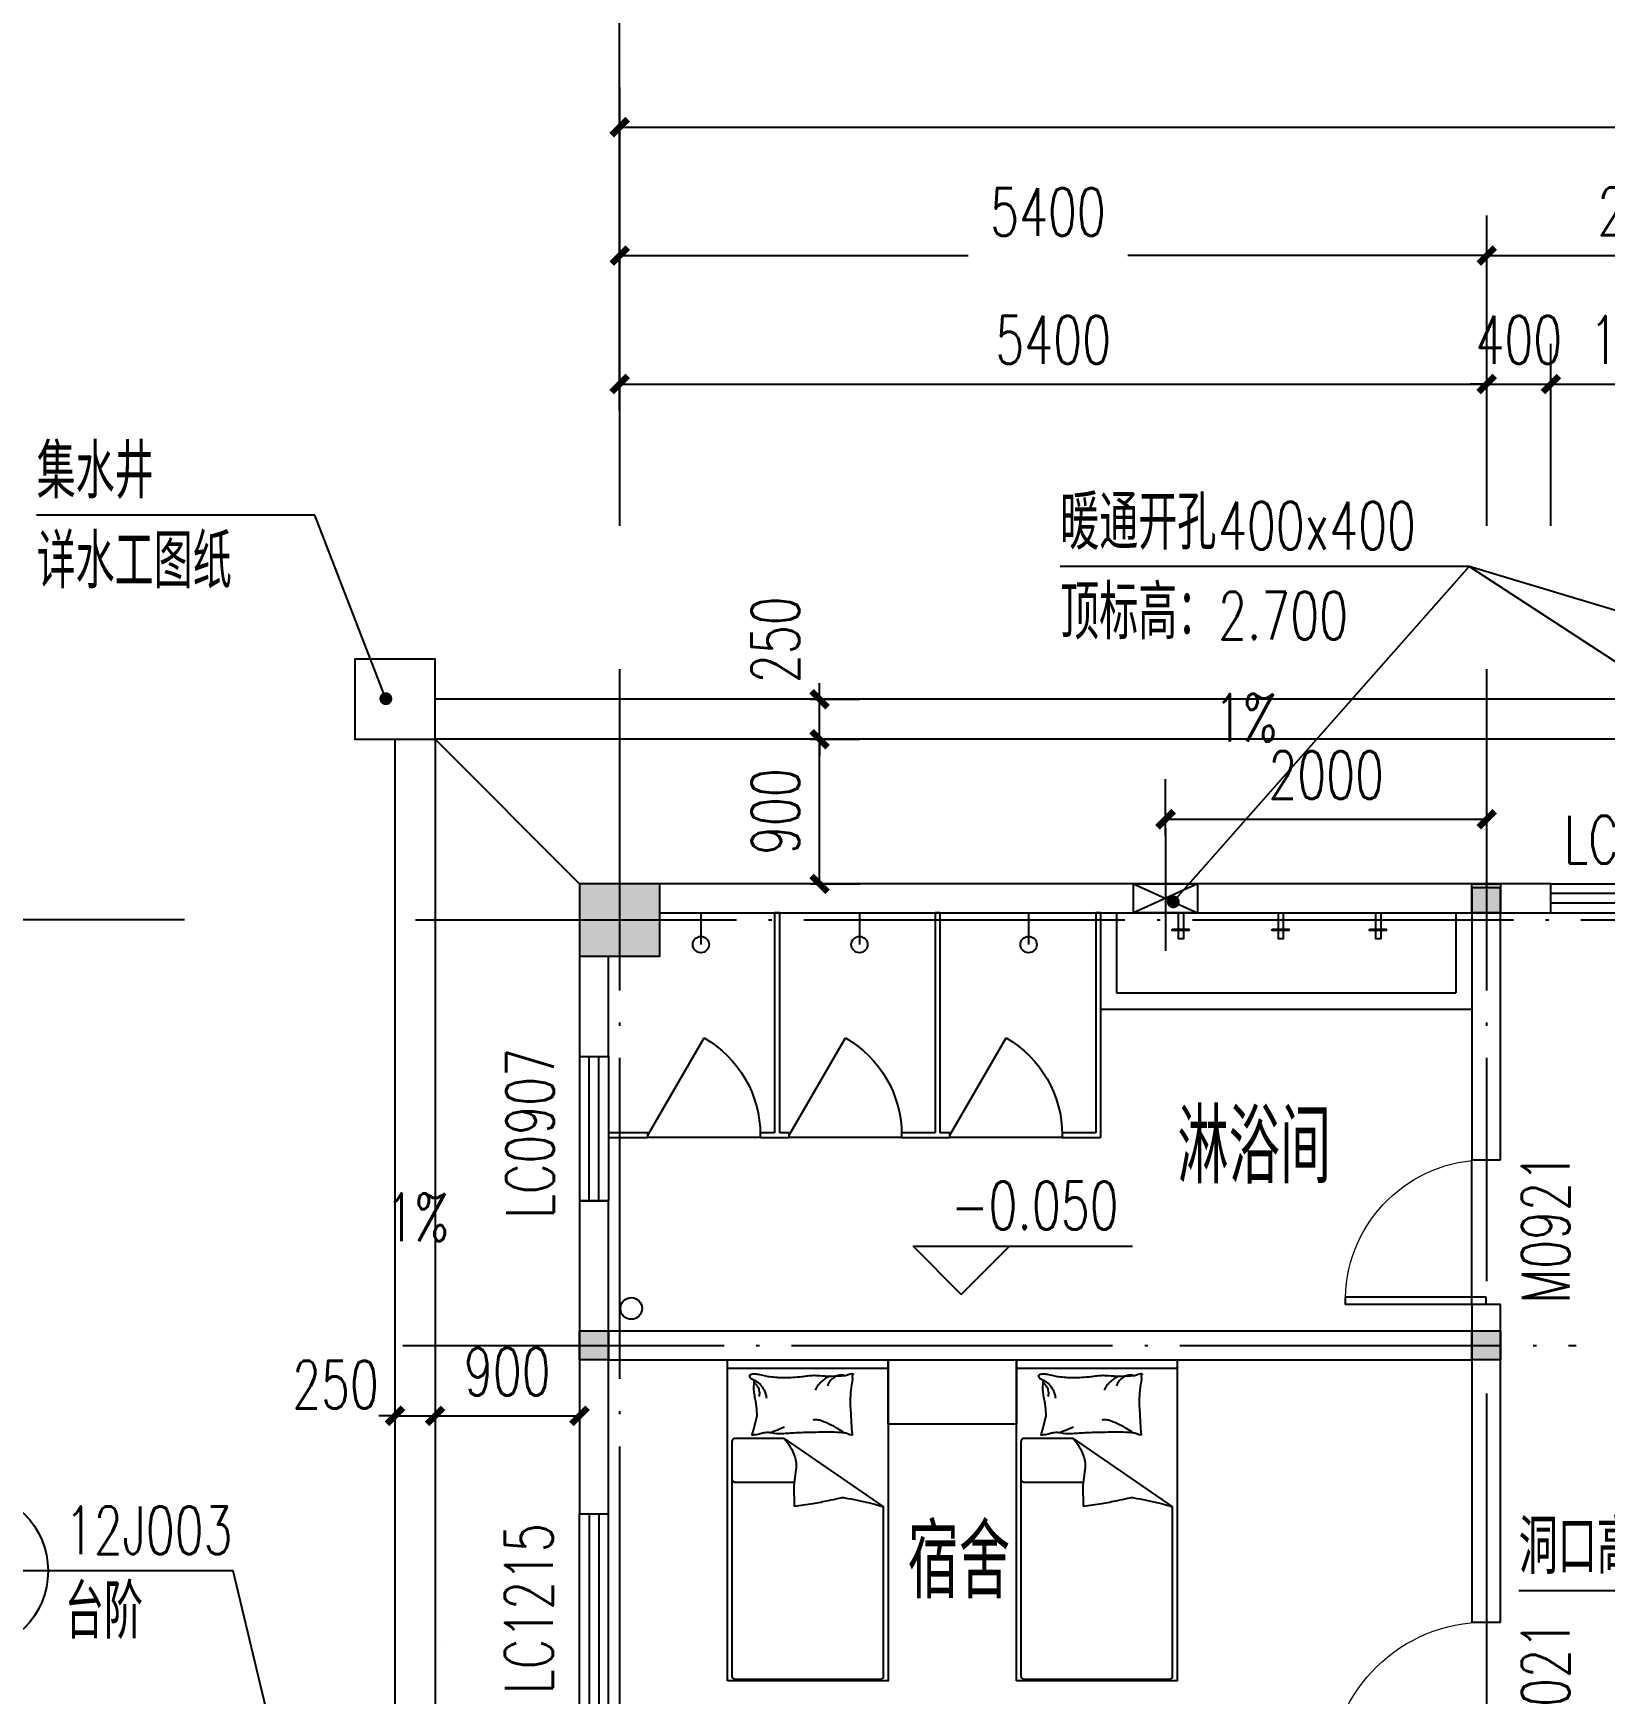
# Model space of a CAD drawing. Header units: millimetres. Extents: x 172649 to 472543, y 238332 to 449264.
# Drawn here: x 213193 to 222981, y 322952 to 333295 of the extents above; entities that cross this region are included whole.
import ezdxf

# ---------------------------------------------------------------- set-up
doc = ezdxf.new("R2010")
doc.units = ezdxf.units.MM
doc.header["$LTSCALE"] = 1000
doc.linetypes.add('CENTER', pattern=[2, 1.25, -0.25, 0.25, -0.25])
doc.linetypes.add('DOTE', pattern=[2.42, 2, -0.2, 0.02, -0.2])
for name, color, linetype in [('AXIS', 3, 'Continuous'), ('COLUMN', 7, 'Continuous'), ('DIM_ELEV', 3, 'Continuous'), ('DIM_IDEN', 3, 'Continuous'), ('DIM_LEAD', 3, 'Continuous'), ('DIM_SYMB', 3, 'Continuous'), ('DOTE', 1, 'CENTER'), ('PUB_DIM', 3, 'Continuous'), ('PUB_HATCH', 8, 'Continuous'), ('PUB_TEXT', 7, 'Continuous'), ('RAIL', 163, 'Continuous'), ('STAIR', 2, 'Continuous'), ('TK', 7, 'Continuous'), ('WALL', 255, 'Continuous'), ('WINDOW', 2, 'Continuous'), ('WINDOW_TEXT', 7, 'Continuous'), ('家具', 4, 'Continuous')]:
    doc.layers.add(name, color=color, linetype=linetype)
doc.styles.add('_TCH_DIM', font='SIMPLEX', dxfattribs={"bigfont": 'GBCBIG'})
doc.styles.add('_TCH_DIM_T3', font='SIMPLEX', dxfattribs={"width": 0.705882, "bigfont": 'GBCBIG'})
doc.styles.add('_TCH_WINDOW', font='SIMPLEX', dxfattribs={"height": 3.5, "bigfont": 'GBCBIG'})
doc.styles.add('DIM_FONT', font='SIMPLEX.shx', dxfattribs={"width": 0.8})
doc.styles.add('HZ', font='geditxt.shx', dxfattribs={"width": 0.75, "bigfont": 'hzfs_1.shx'})
doc.dimstyles.new('_TCH_ARCH&&100', dxfattribs={"dimtxt": 297.5, "dimasz": 100, "dimexe": 250, "dimexo": 300, "dimgap": 126.25, "dimtad": 1, "dimdec": 0, "dimzin": 0, "dimdsep": 46, "dimtxsty": '_TCH_DIM_T3', "dimblk": 'ARCHTICK', "dimcen": 0.09, "dimclrt": 7, "dimazin": 2, "dimtfac": 1, "dimtdec": 0, "dimtix": 1, "dimtmove": 2, "dimatfit": 3, "dimfxl": 1, "dimtolj": 1, "dimtzin": 0, "dimarcsym": 0})

# ---------------------------------------------------------------- blocks, each defined once
blk = doc.blocks.new('bed1')
for p, q in [((28, -32), (28, -1084)), ((954, -12), (48, -12)), ((974, -1491), (974, -32)), ((647, -1511), (28, -1084)), ((954, -1239), (585, -1239)), ((647, -1511), (954, -1511)), ((1000, -1948), (0, -1948))]:
    blk.add_line(p, q)
blk.add_lwpolyline([(1000, 0), (1000, -2000), (0, -2000), (0, 0)], close=True)
for points in [[(586, -1088, 0.007867), (468, -1106, 0.009508), (372, -1124, 0.006616), (307, -1138, -0.023828), (288, -1142, -0.080713), (270, -1141, -0.009591), (117, -1109, -0.013133), (84, -1101, -0.007859), (28, -1084)], [(647, -1511, -0.085272), (583, -1401, -0.124044), (574, -1314), (588, -1218), (586, -1088)], [(833, -1873, -0.263368), (861, -1892, -0.494818), (852, -1911, -0.049225), (834, -1912, -0.036831), (810, -1911, -0.031893), (772, -1903, 0.035782), (738, -1896, 0.032941), (649, -1890, 0.026564), (537, -1896, 0.017905), (500, -1901, -0.033397), (480, -1903, -0.03204), (443, -1903, 0.018442), (378, -1899, 0.010837), (314, -1900, 0.014624), (266, -1903, 0.111249), (243, -1911, -0.153708), (226, -1914, -0.076444), (219, -1913, -0.215512), (217, -1911, -0.585858), (220, -1908, 0.363489), (224, -1905, 0.191716), (224, -1894, -0.129675), (222, -1877, -0.01735), (225, -1860, 0.019326), (228, -1845, 0.018818), (235, -1777, 0.021828), (236, -1717, 0.006204), (234, -1684, 0.001963), (228, -1577, 0.028341), (224, -1541, -0.117014), (224, -1532, -0.36606), (226, -1531, -0.03973), (239, -1534, -0.048309), (253, -1539, 0.062981), (264, -1543, 0.04058), (287, -1546, 0.014345), (354, -1549, 0.005484), (479, -1548, 0.007153), (576, -1545, 0.008762), (618, -1542, -0.008153), (664, -1539, -0.06251), (721, -1544, 0.078669), (766, -1546, 0.047825), (789, -1541, -0.034494), (820, -1534, -0.023571), (845, -1531, -0.510228), (846, -1532), (838, -1562), (818, -1644, 0.073041), (816, -1664, 0.023305), (822, -1725, 0.018299), (826, -1748, -0.01097), (833, -1786, -0.042281), (836, -1820, -0.027201), (833, -1874)], [(273, -1545, 0.016108), (312, -1571, 0.024599), (339, -1586, 0.009477), (388, -1609, 0.015937), (418, -1622, 0.072521), (434, -1625, 0.033339), (470, -1625)], [(742, -1546, 0.009729), (715, -1555, 0.009729), (688, -1565, 0.007971), (666, -1574, 0.007971), (645, -1584)], [(277, -1905, 0.088153), (311, -1902, 0.088153), (343, -1886, 0.077547), (364, -1865, 0.077547), (378, -1838)], [(359, -1899, 0.027842), (383, -1889, 0.048685), (395, -1881, 0.023666), (423, -1856, 0.031223), (442, -1836, 0.046801), (447, -1828, 0.023191), (455, -1811)], [(833, -1873, -0.077379), (798, -1848, -0.077379), (773, -1813, -0.047525), (763, -1789, -0.047525), (758, -1762)], [(834, -1857, -0.05369), (820, -1844, -0.070312), (812, -1832, -0.015448), (808, -1823, -0.013244), (805, -1813, -0.082127), (802, -1795, -0.064164), (805, -1772)]]:
    blk.add_lwpolyline(points, format="xyb")
for centre, start, end in [((48, -32), 90, 180), ((954, -32), 0, 90), ((954, -1259), 0, 90), ((954, -1491), 270, 0)]:
    blk.add_arc(centre, 20, start, end)
at = {"style": 'DIM_FONT', "width": 0.8, "flags": 9}
for tag in ['YSIZE', 'XSIZE']:
    blk.add_attdef(tag, (1000, -2000), '', height=0.5, rotation=180, dxfattribs=at)
blk = doc.blocks.new('_ArchTick')
at = {"color": 0, "linetype": 'ByBlock', "const_width": 0.4}
blk.add_lwpolyline([(-0.5, -0.5), (0.5, 0.5)], dxfattribs=at)
blk = doc.blocks.new('*D113')
at = {"layer": 'DEFPOINTS', "color": 0}
for p in [(222246, 328399), (220246, 327997), (222246, 327997)]:
    blk.add_point(p, dxfattribs=at)
at = {"layer": 'PUB_DIM', "color": 0, "lineweight": -2}
for p, q in [((220246, 328297), (220246, 328649)), ((222246, 328297), (222246, 328649)), ((220246, 328399), (222246, 328399))]:
    blk.add_line(p, q, dxfattribs=at)
at = {"layer": 'PUB_DIM', "color": 0, "lineweight": -2, "xscale": 100, "yscale": 100, "zscale": 100, "rotation": 180}
blk.add_blockref('_ArchTick', (220246, 328399), dxfattribs=at)
at = {"layer": 'PUB_DIM', "color": 0, "lineweight": -2, "xscale": 100, "yscale": 100, "zscale": 100}
blk.add_blockref('_ArchTick', (222246, 328399), dxfattribs=at)
at = {"layer": 'PUB_DIM', "color": 7, "insert": (221246, 328674), "char_height": 297.5, "attachment_point": 5, "style": '_TCH_DIM_T3'}
blk.add_mtext('\\A1;2000', dxfattribs=at)
blk = doc.blocks.new('*D324')
at = {"layer": 'DEFPOINTS', "color": 0}
for p in [(217732, 328897), (218091, 328897), (217732, 327997)]:
    blk.add_point(p, dxfattribs=at)
at = {"layer": 'PUB_DIM', "color": 0, "lineweight": -2}
for p, q in [((218032, 328897), (218341, 328897)), ((218091, 327997), (218091, 328897)), ((218032, 327997), (218341, 327997))]:
    blk.add_line(p, q, dxfattribs=at)
at = {"layer": 'PUB_DIM', "color": 0, "lineweight": -2, "xscale": 100, "yscale": 100, "zscale": 100}
for p, rotation in [((218091, 328897), 90), ((218091, 327997), 270)]:
    blk.add_blockref('_ArchTick', p, dxfattribs=dict(at, rotation=rotation))
at = {"layer": 'PUB_DIM', "color": 7, "insert": (217816, 328447), "char_height": 297.5, "attachment_point": 5, "rotation": 90, "style": '_TCH_DIM_T3'}
blk.add_mtext('\\A1;900', dxfattribs=at)
blk = doc.blocks.new('*D325')
at = {"layer": 'DEFPOINTS', "color": 0}
for p in [(217732, 329147), (218091, 329147), (217732, 328897)]:
    blk.add_point(p, dxfattribs=at)
at = {"layer": 'PUB_DIM', "color": 0, "lineweight": -2}
for p, q in [((218091, 329147), (218091, 329247)), ((218032, 329147), (218341, 329147)), ((218091, 328897), (218091, 329147)), ((218032, 328897), (218341, 328897)), ((218091, 328897), (218091, 328797))]:
    blk.add_line(p, q, dxfattribs=at)
at = {"layer": 'PUB_DIM', "color": 0, "lineweight": -2, "xscale": 100, "yscale": 100, "zscale": 100}
for p, rotation in [((218091, 329147), 270), ((218091, 328897), 90)]:
    blk.add_blockref('_ArchTick', p, dxfattribs=dict(at, rotation=rotation))
at = {"layer": 'PUB_DIM', "color": 7, "insert": (217816, 329517), "char_height": 297.5, "attachment_point": 5, "rotation": 90, "style": '_TCH_DIM_T3'}
blk.add_mtext('\\A1;250', dxfattribs=at)
blk = doc.blocks.new('*D522')
at = {"layer": 'AXIS', "color": 0, "lineweight": -2}
for p, q in [((216846, 330226), (216846, 331360)), ((222246, 330226), (222246, 331360)), ((216846, 331110), (222246, 331110))]:
    blk.add_line(p, q, dxfattribs=at)
at = {"layer": 'DEFPOINTS', "color": 0}
for p in [(222246, 331110), (216846, 329926), (222246, 329926)]:
    blk.add_point(p, dxfattribs=at)
at = {"layer": 'AXIS', "color": 0, "lineweight": -2, "xscale": 100, "yscale": 100, "zscale": 100, "rotation": 180}
blk.add_blockref('_ArchTick', (216846, 331110), dxfattribs=at)
at = {"layer": 'AXIS', "color": 0, "lineweight": -2, "xscale": 100, "yscale": 100, "zscale": 100}
blk.add_blockref('_ArchTick', (222246, 331110), dxfattribs=at)
at = {"layer": 'AXIS', "color": 7, "insert": (219546, 331385), "char_height": 297.5, "attachment_point": 5, "style": '_TCH_DIM_T3'}
blk.add_mtext('\\A1;5400', dxfattribs=at)
blk = doc.blocks.new('*D523')
at = {"layer": 'AXIS', "color": 0, "lineweight": -2}
for p, q in [((222246, 330226), (222246, 331360)), ((222646, 330226), (222646, 331360)), ((222246, 331110), (222146, 331110)), ((222246, 331110), (222646, 331110)), ((222646, 331110), (222746, 331110))]:
    blk.add_line(p, q, dxfattribs=at)
at = {"layer": 'DEFPOINTS', "color": 0}
for p in [(222646, 331110), (222246, 329926), (222646, 329926)]:
    blk.add_point(p, dxfattribs=at)
at = {"layer": 'AXIS', "color": 0, "lineweight": -2, "xscale": 100, "yscale": 100, "zscale": 100}
blk.add_blockref('_ArchTick', (222246, 331110), dxfattribs=at)
at = {"layer": 'AXIS', "color": 0, "lineweight": -2, "xscale": 100, "yscale": 100, "zscale": 100, "rotation": 180}
blk.add_blockref('_ArchTick', (222646, 331110), dxfattribs=at)
at = {"layer": 'AXIS', "color": 7, "insert": (222446, 331385), "char_height": 297.5, "attachment_point": 5, "style": '_TCH_DIM_T3'}
blk.add_mtext('\\A1;400', dxfattribs=at)
blk = doc.blocks.new('*D524')
at = {"layer": 'AXIS', "color": 0, "lineweight": -2}
for p, q in [((222646, 330226), (222646, 331360)), ((223846, 330226), (223846, 331360)), ((222646, 331110), (223846, 331110))]:
    blk.add_line(p, q, dxfattribs=at)
at = {"layer": 'DEFPOINTS', "color": 0}
for p in [(223846, 331110), (222646, 329926), (223846, 329926)]:
    blk.add_point(p, dxfattribs=at)
at = {"layer": 'AXIS', "color": 0, "lineweight": -2, "xscale": 100, "yscale": 100, "zscale": 100, "rotation": 180}
blk.add_blockref('_ArchTick', (222646, 331110), dxfattribs=at)
at = {"layer": 'AXIS', "color": 0, "lineweight": -2, "xscale": 100, "yscale": 100, "zscale": 100}
blk.add_blockref('_ArchTick', (223846, 331110), dxfattribs=at)
at = {"layer": 'AXIS', "color": 7, "insert": (223246, 331385), "char_height": 297.5, "attachment_point": 5, "style": '_TCH_DIM_T3'}
blk.add_mtext('\\A1;1200', dxfattribs=at)
blk = doc.blocks.new('*D587')
at = {"layer": 'DEFPOINTS', "color": 0}
for p in [(215446, 325392), (215696, 325392), (215696, 324683)]:
    blk.add_point(p, dxfattribs=at)
at = {"layer": 'PUB_DIM', "color": 0, "lineweight": -2}
for p, q in [((215446, 325092), (215446, 324433)), ((215696, 325092), (215696, 324433)), ((215446, 324683), (215346, 324683)), ((215446, 324683), (215696, 324683)), ((215696, 324683), (215796, 324683))]:
    blk.add_line(p, q, dxfattribs=at)
at = {"layer": 'PUB_DIM', "color": 0, "lineweight": -2, "xscale": 100, "yscale": 100, "zscale": 100}
blk.add_blockref('_ArchTick', (215446, 324683), dxfattribs=at)
at = {"layer": 'PUB_DIM', "color": 0, "lineweight": -2, "xscale": 100, "yscale": 100, "zscale": 100, "rotation": 180}
blk.add_blockref('_ArchTick', (215696, 324683), dxfattribs=at)
at = {"layer": 'PUB_DIM', "color": 7, "insert": (215076, 324878), "char_height": 297.5, "attachment_point": 5, "style": '_TCH_DIM_T3'}
blk.add_mtext('\\A1;250', dxfattribs=at)
blk = doc.blocks.new('*D588')
at = {"layer": 'DEFPOINTS', "color": 0}
for p in [(215696, 325267), (216596, 325267), (216596, 324683)]:
    blk.add_point(p, dxfattribs=at)
at = {"layer": 'PUB_DIM', "color": 0, "lineweight": -2}
for p, q in [((215696, 324967), (215696, 324433)), ((216596, 324967), (216596, 324433)), ((215696, 324683), (216596, 324683))]:
    blk.add_line(p, q, dxfattribs=at)
at = {"layer": 'PUB_DIM', "color": 0, "lineweight": -2, "xscale": 100, "yscale": 100, "zscale": 100, "rotation": 180}
blk.add_blockref('_ArchTick', (215696, 324683), dxfattribs=at)
at = {"layer": 'PUB_DIM', "color": 0, "lineweight": -2, "xscale": 100, "yscale": 100, "zscale": 100}
blk.add_blockref('_ArchTick', (216596, 324683), dxfattribs=at)
at = {"layer": 'PUB_DIM', "color": 7, "insert": (216146, 324958), "char_height": 297.5, "attachment_point": 5, "style": '_TCH_DIM_T3'}
blk.add_mtext('\\A1;900', dxfattribs=at)
blk = doc.blocks.new('*D643')
at = {"layer": 'AXIS', "color": 0, "lineweight": -2}
for p, q in [((216846, 331026), (216846, 332160)), ((222246, 331026), (222246, 332160)), ((216846, 331910), (219017, 331910)), ((222246, 331910), (220010, 331910))]:
    blk.add_line(p, q, dxfattribs=at)
at = {"layer": 'DEFPOINTS', "color": 0}
for p in [(222246, 331910), (216846, 330726), (222246, 330726)]:
    blk.add_point(p, dxfattribs=at)
at = {"layer": 'AXIS', "color": 0, "lineweight": -2, "xscale": 100, "yscale": 100, "zscale": 100, "rotation": 180}
blk.add_blockref('_ArchTick', (216846, 331910), dxfattribs=at)
at = {"layer": 'AXIS', "color": 0, "lineweight": -2, "xscale": 100, "yscale": 100, "zscale": 100}
blk.add_blockref('_ArchTick', (222246, 331910), dxfattribs=at)
at = {"layer": 'AXIS', "color": 7, "insert": (219513, 332182), "char_height": 297.5, "attachment_point": 5, "style": '_TCH_DIM_T3'}
blk.add_mtext('\\A1;5400', dxfattribs=at)
blk = doc.blocks.new('*D644')
at = {"layer": 'AXIS', "color": 0, "lineweight": -2}
for p, q in [((222246, 331026), (222246, 332160)), ((224346, 331026), (224346, 332160)), ((222246, 331910), (224346, 331910))]:
    blk.add_line(p, q, dxfattribs=at)
at = {"layer": 'DEFPOINTS', "color": 0}
for p in [(224346, 331910), (222246, 330726), (224346, 330726)]:
    blk.add_point(p, dxfattribs=at)
at = {"layer": 'AXIS', "color": 0, "lineweight": -2, "xscale": 100, "yscale": 100, "zscale": 100, "rotation": 180}
blk.add_blockref('_ArchTick', (222246, 331910), dxfattribs=at)
at = {"layer": 'AXIS', "color": 0, "lineweight": -2, "xscale": 100, "yscale": 100, "zscale": 100}
blk.add_blockref('_ArchTick', (224346, 331910), dxfattribs=at)
at = {"layer": 'AXIS', "color": 7, "insert": (223296, 332185), "char_height": 297.5, "attachment_point": 5, "style": '_TCH_DIM_T3'}
blk.add_mtext('\\A1;2100', dxfattribs=at)
blk = doc.blocks.new('*D646')
at = {"layer": 'AXIS', "color": 0, "lineweight": -2}
for p, q in [((216846, 331248), (216846, 332960)), ((230346, 331248), (230346, 332960)), ((216846, 332710), (230346, 332710))]:
    blk.add_line(p, q, dxfattribs=at)
at = {"layer": 'DEFPOINTS', "color": 0}
for p in [(230346, 332710), (216846, 330948), (230346, 330948)]:
    blk.add_point(p, dxfattribs=at)
at = {"layer": 'AXIS', "color": 0, "lineweight": -2, "xscale": 100, "yscale": 100, "zscale": 100, "rotation": 180}
blk.add_blockref('_ArchTick', (216846, 332710), dxfattribs=at)
at = {"layer": 'AXIS', "color": 0, "lineweight": -2, "xscale": 100, "yscale": 100, "zscale": 100}
blk.add_blockref('_ArchTick', (230346, 332710), dxfattribs=at)
at = {"layer": 'AXIS', "color": 7, "insert": (223596, 332985), "char_height": 297.5, "attachment_point": 5, "style": '_TCH_DIM_T3'}
blk.add_mtext('\\A1;13500', dxfattribs=at)
blk = doc.blocks.new('$TCHSYS$WIN2D')
for p, q in [((-0.5, 0.5), (0.5, 0.5)), ((-0.5, 0.5), (-0.5, -0.5)), ((0.5, 0.5), (0.5, -0.5)), ((0.5, 0.1667), (-0.5, 0.1667)), ((0.5, -0.1667), (-0.5, -0.1667)), ((-0.5, -0.5), (0.5, -0.5))]:
    blk.add_line(p, q)
blk = doc.blocks.new('_FZH')
blk.add_lwpolyline([(-0.5, -0.5), (0.5, -0.5), (0.5, 0.5), (-0.5, 0.5)], close=True)
at = {"layer": 'PUB_HATCH'}
blk.add_solid([(-0.5, -0.5), (0.5, -0.5), (-0.5, 0.5), (0.5, 0.5)], dxfattribs=at)
blk = doc.blocks.new('$DorLib2D$00000228')
at = {"color": 0}
blk.add_line((0.5, 0), (0, 0.866), dxfattribs=at)
blk.add_arc((0.5, 0), 1, 120, 180, dxfattribs=at)
blk = doc.blocks.new('$DorLib2D$00000001')
for p, q in [((0.45, 0.975), (0.5, 0.975)), ((0.45, 0), (0.45, 0.975)), ((0.5, 0), (0.5, 0.975)), ((0.5, 0), (0.45, 0))]:
    blk.add_line(p, q)
at = {"lineweight": 13}
blk.add_arc((0.475, 0), 0.975, 91.4693, 180, dxfattribs=at)

msp = doc.modelspace()

# ---------------------------------------------------------------- hatches: boundary and pattern name
at = {"layer": 'COLUMN'}
h = msp.add_hatch(color=256, dxfattribs=at)
h.paths.add_polyline_path([(222332.8, 327816.9), (222332.8, 327906.9), (222152.8, 327906.9), (222152.8, 327816.9)])
h.paths.add_polyline_path([(222332.8, 327906.9), (222332.8, 327996.9), (222152.8, 327996.9), (222152.8, 327906.9)])
h = msp.add_hatch(color=256, dxfattribs=at)
h.paths.add_polyline_path([(216775.7, 325031.9), (216775.7, 325121.9), (216595.7, 325121.9), (216595.7, 325031.9)])
h.paths.add_polyline_path([(216775.7, 325121.9), (216775.7, 325211.9), (216595.7, 325211.9), (216595.7, 325121.9)])
h = msp.add_hatch(color=256, dxfattribs=at)
h.paths.add_polyline_path([(222332.8, 325031.9), (222332.8, 325121.9), (222152.8, 325121.9), (222152.8, 325031.9)])
h.paths.add_polyline_path([(222332.8, 325121.9), (222332.8, 325211.9), (222152.8, 325211.9), (222152.8, 325121.9)])

# ---------------------------------------------------------------- linework, layer by layer
msp.add_circle((216918, 325352.1), 67.2)
at = {"layer": 'AXIS'}
for p, q in [((216845.7, 330947.7), (216845.7, 333409.9)), ((214135.7, 327771.9), (208986.1, 327771.9))]:
    msp.add_line(p, q, dxfattribs=at)
at = {"layer": 'COLUMN'}
for points in [[(222152.8, 327996.9), (222332.8, 327996.9), (222332.8, 327816.9), (222152.8, 327816.9), (222152.8, 327996.9)], [(216595.7, 325211.9), (216775.7, 325211.9), (216775.7, 325031.9), (216595.7, 325031.9), (216595.7, 325211.9)], [(222152.8, 325211.9), (222332.8, 325211.9), (222332.8, 325031.9), (222152.8, 325031.9), (222152.8, 325211.9)]]:
    msp.add_lwpolyline(points, dxfattribs=at)
at = {"layer": 'DIM_ELEV'}
for p, q in [((218973.6, 325439.5), (218673.6, 325739.5)), ((218673.6, 325739.5), (220039.2, 325739.5)), ((218973.6, 325439.5), (219273.6, 325739.5))]:
    msp.add_line(p, q, dxfattribs=at)
at = {"layer": 'DIM_IDEN'}
for p, q in [((213285.6, 323716.8), (212285.6, 323716.8)), ((214439.2, 323716.8), (213285.6, 323716.8)), ((215009.5, 321330.2), (214439.2, 323716.8))]:
    msp.add_line(p, q, dxfattribs=at)
msp.add_circle((212785.6, 323716.8), 500, dxfattribs=at)
at = {"layer": 'DIM_LEAD'}
for p, q in [((214946.8, 330292.5), (213214.4, 330292.5)), ((215389.5, 329150), (214946.8, 330292.5)), ((222137.8, 329974.1), (219589.5, 329974.1)), ((220293.7, 327884.8), (222137.8, 329974.1)), ((228940.9, 327919.3), (222137.8, 329974.1)), ((225278.9, 327920.7), (222137.8, 329974.1)), ((223897.8, 323594), (222445.6, 323594))]:
    msp.add_line(p, q, dxfattribs=at)
at = {"layer": 'DIM_LEAD', "const_width": 40}
for points in [[(215396.7, 329131.4, 1), (215382.3, 329168.7, 1)], [(220280.4, 327869.8, 1), (220306.9, 327899.8, 1)]]:
    msp.add_lwpolyline(points, format="xyb", close=True, dxfattribs=at)
at = {"layer": 'DIM_SYMB'}
for points in [[(220442.8, 329031.2, 0, 0, 0), (219311.4, 329031.2, 80, 0, 0), (219011.4, 329031.2, 0, 0, 0)], [(215557.1, 326173.9, 0, 0, 0), (215557.1, 326794.9, 80, 0, 0), (215557.1, 327094.9, 0, 0, 0)]]:
    msp.add_lwpolyline(points, format="xyseb", dxfattribs=at)
at = {"layer": 'DOTE', "linetype": 'DOTE'}
for p, q in [((216845.7, 329332.9), (216845.7, 295195.4)), ((222245.7, 329332.9), (222245.7, 325521.9)), ((220245.7, 328343.7), (220245.7, 327579.3)), ((215573.1, 327771.9), (232014.7, 327771.9)), ((215495.7, 325121.9), (222802.2, 325121.9)), ((222245.7, 324821.9), (222245.7, 314650.4))]:
    msp.add_line(p, q, dxfattribs=at)
at = {"layer": 'RAIL'}
for p, q in [((217810.7, 327816.9), (217810.7, 326446.9)), ((217840.7, 327816.9), (217810.7, 327816.9)), ((217840.7, 327816.9), (217840.7, 326446.9)), ((218810.7, 327816.9), (218810.7, 326446.9)), ((218840.7, 327816.9), (218810.7, 327816.9)), ((218840.7, 327816.9), (218840.7, 326446.9)), ((219810.7, 327816.9), (219810.7, 326446.9)), ((219840.7, 327816.9), (219810.7, 327816.9)), ((219840.7, 327816.9), (219840.7, 326416.9)), ((217021.7, 326446.9), (216775.7, 326446.9)), ((216775.7, 326446.9), (216775.7, 326416.9)), ((217021.7, 326416.9), (217021.7, 326446.9)), ((217810.7, 326446.9), (217721.7, 326446.9)), ((217721.7, 326446.9), (217721.7, 326416.9)), ((217902.1, 326446.9), (217840.7, 326446.9)), ((217902.1, 326416.9), (217902.1, 326446.9)), ((218810.7, 326446.9), (218602.1, 326446.9)), ((218602.1, 326446.9), (218602.1, 326416.9)), ((218902.1, 326446.9), (218840.7, 326446.9)), ((218902.1, 326416.9), (218902.1, 326446.9)), ((219810.7, 326446.9), (219602.1, 326446.9)), ((219602.1, 326446.9), (219602.1, 326416.9)), ((216775.7, 326416.9), (217021.7, 326416.9)), ((217721.7, 326416.9), (217021.7, 326416.9)), ((217721.7, 326416.9), (217825.7, 326416.9)), ((217825.7, 326416.9), (217902.1, 326416.9)), ((218602.1, 326416.9), (217902.1, 326416.9)), ((218602.1, 326416.9), (218825.7, 326416.9)), ((218825.7, 326416.9), (218902.1, 326416.9)), ((219602.1, 326416.9), (218902.1, 326416.9)), ((219602.1, 326416.9), (219840.7, 326416.9))]:
    msp.add_line(p, q, dxfattribs=at)
at = {"layer": 'STAIR', "ltscale": 50}
for p, q in [((231745.7, 329146.9), (215695.7, 329146.9)), ((231495.7, 328896.9), (215695.7, 328896.9)), ((215695.7, 328896.9), (215695.7, 323271.9)), ((215695.7, 328896.9), (216595.7, 327996.9)), ((215695.7, 323271.9), (215695.7, 322171.9)), ((215745.7, 323271.9), (215745.7, 323271.9))]:
    msp.add_line(p, q, dxfattribs=at)
at = {"layer": 'STAIR'}
for p, q in [((220045.7, 327996.9), (220445.7, 327996.9)), ((220045.7, 327816.9), (220045.7, 327996.9)), ((220045.7, 327996.9), (220445.7, 327816.9)), ((220445.7, 327996.9), (220045.7, 327816.9)), ((220445.7, 327996.9), (220445.7, 327816.9)), ((220445.7, 327816.9), (220045.7, 327816.9))]:
    msp.add_line(p, q, dxfattribs=at)
at = {"layer": 'STAIR', "ltscale": 50}
for points in [[(215695.7, 328896.9), (215695.7, 329396.9), (215195.7, 329396.9), (215195.7, 328896.9), (215695.7, 328896.9)], [(215445.7, 328896.9), (215445.7, 323521.9), (215445.7, 323521.9), (215445.7, 322171.9)]]:
    msp.add_lwpolyline(points, dxfattribs=at)
at = {"layer": 'TK'}
for p, q in [((217351.7, 327816.9), (217351.7, 327618.7)), ((218339.1, 327816.9), (218339.1, 327618.7)), ((219392.8, 327816.9), (219392.8, 327618.7)), ((219840.7, 327816.9), (219840.7, 327216.9)), ((219940.7, 327816.9), (219940.7, 327316.9)), ((222052.8, 327816.9), (222052.8, 327316.9)), ((219940.7, 327316.9), (222052.8, 327316.9)), ((219840.7, 327216.9), (222152.8, 327216.9))]:
    msp.add_line(p, q, dxfattribs=at)
for points in [[(220326.5, 327816.9), (220357.5, 327816.9), (220357.5, 327653.4), (220326.5, 327653.4)], [(220948.4, 327816.9), (220979.3, 327816.9), (220979.3, 327653.4), (220948.4, 327653.4)], [(221554.6, 327816.9), (221585.6, 327816.9), (221585.6, 327653.4), (221554.6, 327653.4)], [(220287, 327715.1), (220391.4, 327715.1), (220391.4, 327706.2), (220287, 327706.2)], [(220908.9, 327715.1), (221013.2, 327715.1), (221013.2, 327706.2), (220908.9, 327706.2)], [(221515.1, 327715.1), (221619.5, 327715.1), (221619.5, 327706.2), (221515.1, 327706.2)]]:
    msp.add_lwpolyline(points, close=True, dxfattribs=at)
for centre in [(217351.7, 327618.7), (218339.1, 327618.7), (219392.8, 327618.7)]:
    msp.add_circle(centre, 50.7, dxfattribs=at)
at = {"layer": 'WALL'}
for p, q in [((222645.7, 327996.9), (217095.7, 327996.9)), ((222645.7, 327816.9), (222645.7, 327996.9)), ((222152.8, 327971.9), (222152.8, 326277.6)), ((222332.8, 327971.9), (222152.8, 327971.9)), ((222332.8, 326277.6), (222332.8, 327971.9)), ((217095.7, 327816.9), (222645.7, 327816.9)), ((216595.7, 327546.9), (216595.7, 326921.9)), ((216775.7, 326921.9), (216775.7, 327546.9)), ((216595.7, 326921.9), (216775.7, 326921.9)), ((222152.8, 326277.6), (222332.8, 326277.6)), ((216775.7, 326021.9), (216595.7, 326021.9)), ((216595.7, 326021.9), (216595.7, 324071.9)), ((216775.7, 324071.9), (216775.7, 326021.9)), ((222332.8, 325377.6), (222152.8, 325377.6)), ((222152.8, 325377.6), (222152.8, 323398.7)), ((222332.8, 323398.7), (222332.8, 325377.6)), ((216775.7, 325211.9), (222150.6, 325211.9)), ((216775.7, 325211.9), (216775.7, 325031.9)), ((222150.6, 325211.9), (222150.6, 325031.9)), ((216775.7, 325031.9), (222150.6, 325031.9)), ((216595.7, 324071.9), (216775.7, 324071.9)), ((222152.8, 323398.7), (222332.8, 323398.7))]:
    msp.add_line(p, q, dxfattribs=at)
at = {"layer": 'WINDOW'}
msp.add_line((222152.8, 325377.6), (222152.8, 326277.6), dxfattribs=at)
at = {"layer": '家具'}
msp.add_lwpolyline([(219318, 325031.9), (219318, 324631.9), (218518, 324631.9), (218518, 325031.9)], close=True, dxfattribs=at)

# ---------------------------------------------------------------- block references
at = {"layer": 'COLUMN', "xscale": 450, "yscale": 500, "zscale": 500, "rotation": 270}
msp.add_blockref('_FZH', (216845.7, 327771.9), dxfattribs=at)
at = {"layer": 'RAIL', "xscale": 700, "yscale": -700, "zscale": 30, "rotation": 180}
for p in [(217371.7, 326431.9), (218252.1, 326431.9), (219252.1, 326431.9)]:
    msp.add_blockref('$DorLib2D$00000228', p, dxfattribs=at)
at = {"layer": 'WINDOW'}
ref = msp.add_blockref('$TCHSYS$WIN2D', (223245.7, 327906.9), dxfattribs=dict(at, xscale=1200, yscale=-180, zscale=1200))
ref.add_attrib('A', 'LC1215', (222725.7, 328123.2), dxfattribs={"layer": 'WINDOW_TEXT', "height": 297.5, "style": '_TCH_WINDOW', "width": 0.705882})
ref = msp.add_blockref('$TCHSYS$WIN2D', (216685.7, 326471.9), dxfattribs=dict(at, xscale=-900, yscale=180, zscale=-900, rotation=90))
ref.add_attrib('A', 'LC0907', (216436.7, 325911.9), dxfattribs={"layer": 'WINDOW_TEXT', "height": 297.5, "rotation": 90, "style": '_TCH_WINDOW', "width": 0.705882})
ref = msp.add_blockref('$DorLib2D$00000001', (222242.8, 325827.6), dxfattribs=dict(at, xscale=-900, yscale=900, zscale=-900, rotation=90))
ref.add_attrib('A', 'M0921', (222761.4, 325382.6), dxfattribs={"layer": 'WINDOW_TEXT', "height": 297.5, "rotation": 90, "style": '_TCH_WINDOW', "width": 0.705882})
ref = msp.add_blockref('$TCHSYS$WIN2D', (216685.7, 323471.9), dxfattribs=dict(at, xscale=1200, yscale=180, zscale=1200, rotation=90))
ref.add_attrib('A', 'LC1215', (216428.5, 322951.9), dxfattribs={"layer": 'WINDOW_TEXT', "height": 297.5, "rotation": 90, "style": '_TCH_WINDOW', "width": 0.705882})
ref = msp.add_blockref('$DorLib2D$00000001', (222242.8, 322898.7), dxfattribs=dict(at, xscale=-1000, yscale=1000, zscale=-1000, rotation=90))
ref.add_attrib('A', 'M1021', (222761.4, 322473.7), dxfattribs={"layer": 'WINDOW_TEXT', "height": 297.5, "rotation": 90, "style": '_TCH_WINDOW', "width": 0.705882})
at = {"layer": '家具', "rotation": 180}
for p in [(218518, 323031.9), (220318, 323031.9)]:
    msp.add_blockref('bed1', p, dxfattribs=at)

# ---------------------------------------------------------------- texts
at = {"layer": 'PUB_TEXT', "style": '_TCH_DIM'}
for s, p in [('集水井', (213214.4, 330397.5)), ('暖通开孔', (219589.5, 330079.1)), ('详水工图纸', (213214.4, 329837.5)), ('顶标高：', (219589.5, 329519.1)), ('洞口高度', (222445.6, 323699)), ('台阶', (213390.6, 323295.3))]:
    msp.add_text(s, height=337.59, dxfattribs=at).set_placement(p)
at = {"layer": 'PUB_TEXT'}
for s, height, style, width, p in [('400x400', 297.5, '_TCH_DIM', 0.705882, (220572.5, 330079.1)), ('2.700', 297.5, '_TCH_DIM', 0.705882, (220572.5, 329519.1)), ('1%%%', 297.5, '_TCH_DIM', 0.705882, (220547.7, 328882.5)), ('淋浴间 ', 456.38, 'HZ', 0.7, (220318.8, 326130.6)), ('-0.050', 297.5, '_TCH_DIM', 0.705882, (218909.2, 325844.5)), ('1%%%', 297.5, '_TCH_DIM', 0.705882, (215387.1, 325771.5)), ('12J003', 297.5, '_TCH_DIM', 0.705882, (213390.6, 323821.8)), ('宿舍', 456.38, 'HZ', 0.7, (218638.9, 323546.4))]:
    msp.add_text(s, height=height, dxfattribs=dict(at, style=style, width=width)).set_placement(p)

# ---------------------------------------------------------------- dimensions: what is measured, and where the dimension line sits
at = {"layer": 'AXIS'}
for p1, p2, distance, text, picture, middle in [((216845.7, 330947.7), (230345.7, 330947.7), 1762.3, '13500', '*D646', (223595.7, 332984.9)), ((222245.7, 330726.1), (224345.7, 330726.1), 1183.9, '2100', '*D644', (223295.7, 332184.9)), ((216845.7, 329926.1), (222245.7, 329926.1), 1183.9, '5400', '*D522', (219545.7, 331384.9)), ((222245.7, 329926.1), (222645.7, 329926.1), 1183.9, '400', '*D523', (222445.7, 331384.9)), ((222645.7, 329926.1), (223845.7, 329926.1), 1183.9, '1200', '*D524', (223245.7, 331384.9))]:
    dim = msp.add_aligned_dim(p1=p1, p2=p2, distance=distance, text=text, dimstyle='_TCH_ARCH&&100', dxfattribs=at)
    dim.commit()
    dim.dimension.update_dxf_attribs({"geometry": picture, "text_midpoint": middle})
dim = msp.add_linear_dim(base=(222245.7, 331909.9), p1=(216845.7, 330726.1), p2=(222245.7, 330726.1), angle=0, text='5400', dimstyle='_TCH_ARCH&&100', dxfattribs=at)
dim.commit()
dim.dimension.update_dxf_attribs({"geometry": '*D643', "text_midpoint": (219513.4, 332182.2), "dimtype": 129})
at = {"layer": 'PUB_DIM'}
for base, p1, p2, angle, picture, middle in [((218091.3, 329146.9), (217732.1, 328896.9), (217732.1, 329146.9), 90, '*D325', (217816.3, 329516.9)), ((215695.7, 324682.9), (215445.7, 325392.1), (215695.7, 325392.1), 0, '*D587', (215075.7, 324877.9))]:
    dim = msp.add_linear_dim(base=base, p1=p1, p2=p2, angle=angle, text='250', dimstyle='_TCH_ARCH&&100', dxfattribs=at)
    dim.commit()
    dim.dimension.update_dxf_attribs({"geometry": picture, "text_midpoint": middle, "dimtype": 129})
for p1, p2, distance, text, picture, middle in [((217732.1, 327996.9), (217732.1, 328896.9), -359.2, '900', '*D324', (217816.3, 328446.9)), ((220245.7, 327996.9), (222245.7, 327996.9), 401.7, '2000', '*D113', (221245.7, 328673.6)), ((215695.7, 325267.1), (216595.7, 325267.1), -584.2, '900', '*D588', (216145.7, 324957.9))]:
    dim = msp.add_aligned_dim(p1=p1, p2=p2, distance=distance, text=text, dimstyle='_TCH_ARCH&&100', dxfattribs=at)
    dim.commit()
    dim.dimension.update_dxf_attribs({"geometry": picture, "text_midpoint": middle})

doc.saveas('drawing.dxf')
